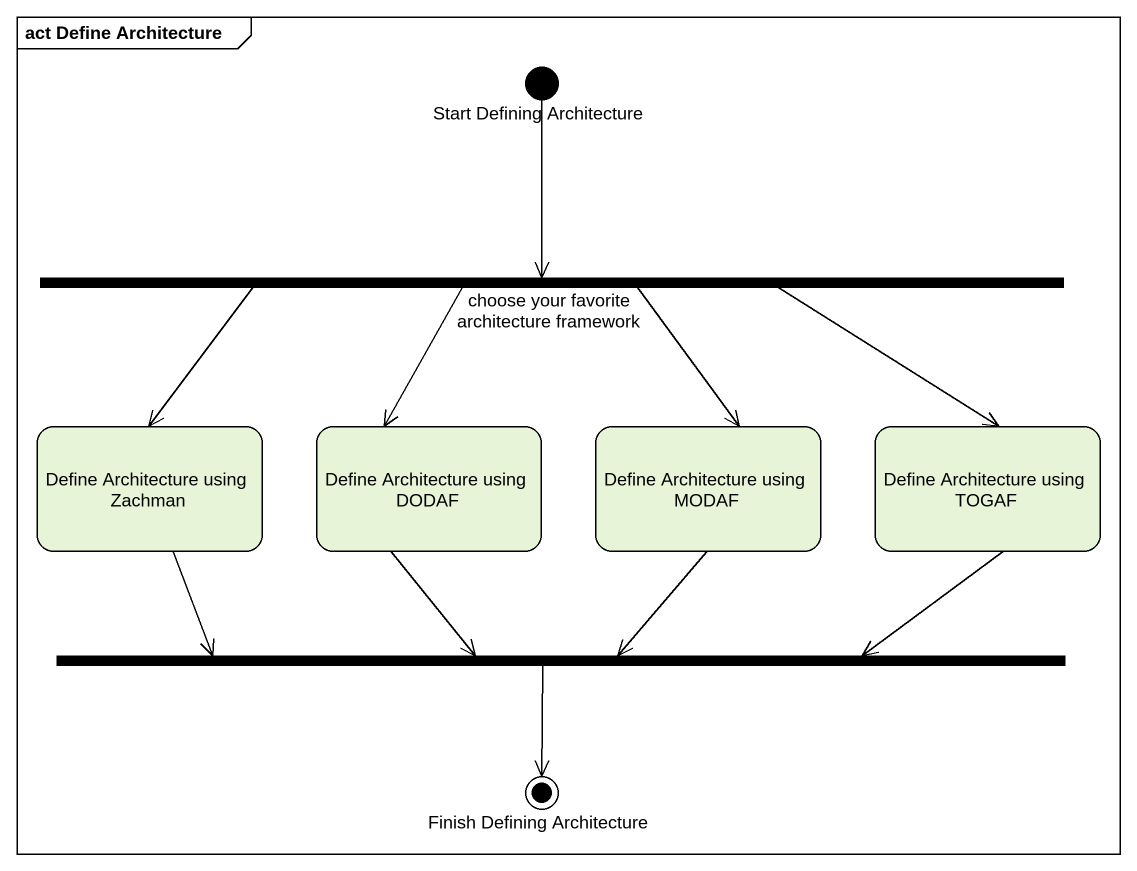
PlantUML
@startuml
mainframe act Define Architecture
hide empty description
state "Start Defining Architecture" as Start_Defining_Architecture <<start>>
state "choose your favorite architecture framework" as choose_your_favorite <<fork>>
state "Define Architecture using Zachman" as Define_Architecture_using
state "Define Architecture using DODAF" as Define_Architecture_using_2
state "Define Architecture using MODAF" as Define_Architecture_using_3
state "Define Architecture using TOGAF" as Define_Architecture_using_4
state fork1 <<join>>
state "Finish Defining Architecture" as Finish_Defining_Architecture <<end>>
Start_Defining_Architecture --> choose_your_favorite
choose_your_favorite -left-> Define_Architecture_using
choose_your_favorite --> Define_Architecture_using_2
choose_your_favorite --> Define_Architecture_using_3
choose_your_favorite -right-> Define_Architecture_using_4
Define_Architecture_using -right-> fork1
Define_Architecture_using_2 --> fork1
Define_Architecture_using_3 --> fork1
Define_Architecture_using_4 -left-> fork1
fork1 --> Finish_Defining_Architecture
@enduml
